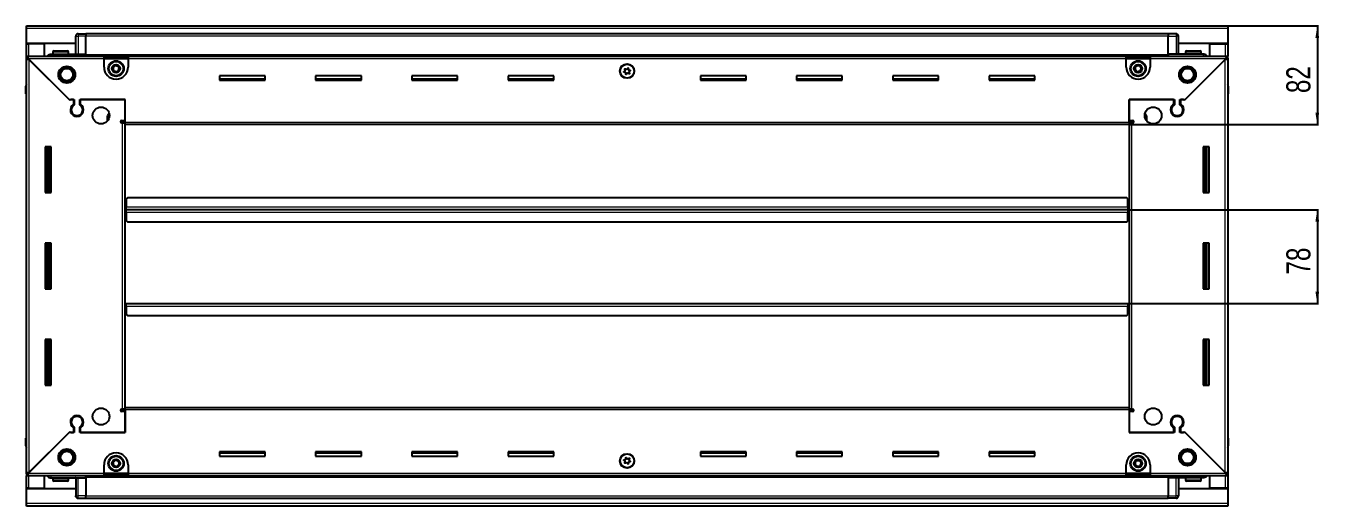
# Model space of a CAD drawing. Header units: millimetres. Extents: x 1415 to 5932, y -1219 to 1530.
# Drawn here: x 4857 to 5932, y 977 to 1376 of the extents above; entities that cross this region are included whole.
import ezdxf

# ---------------------------------------------------------------- set-up
doc = ezdxf.new("R2010")
doc.units = ezdxf.units.MM
doc.layers.add('FORMAT', color=7, linetype='Continuous')
doc.styles.add('SLDTEXTSTYLE0', font='TXT', dxfattribs={"width": 0.75})
doc.dimstyles.new('SLDDIMSTYLE0', dxfattribs={"dimtxt": 20, "dimasz": 10, "dimexe": 0, "dimexo": 0.0625, "dimgap": 5, "dimtad": 2, "dimdec": 1, "dimrnd": 1e-09, "dimzin": 12, "dimdsep": 46, "dimtxsty": 'SLDTEXTSTYLE0', "dimsah": 1, "dimcen": 0.09, "dimadec": 0, "dimazin": 3, "dimtfac": 1, "dimtofl": 0, "dimtmove": 0, "dimatfit": 3, "dimfxl": 0, "dimfrac": 2, "dimtolj": 1, "dimtzin": 12, "dimarcsym": 0})

# ---------------------------------------------------------------- blocks, each defined once
blk = doc.blocks.new('_D_6')
at = {"layer": 'FORMAT'}
for p, q in [((5856.3, 1375.8), (5931.8, 1375.8)), ((5930.8, 1375.8), (5930.8, 1293.8)), ((5774.3, 1293.8), (5931.8, 1293.8))]:
    blk.add_line(p, q, dxfattribs=at)
for points in [[(5930.8, 1375.8), (5929.2, 1365.8), (5932.3, 1365.8)], [(5930.8, 1293.8), (5932.3, 1303.8), (5929.2, 1303.8)]]:
    blk.add_solid(points, dxfattribs=at)
at = {"layer": 'FORMAT', "insert": (5905, 1320), "char_height": 20, "attachment_point": 1, "rotation": 90, "style": 'SLDTEXTSTYLE0'}
blk.add_mtext('82', dxfattribs=at)
blk = doc.blocks.new('_D_7')
at = {"layer": 'FORMAT'}
for p, q in [((5773.3, 1223.1), (5931.8, 1223.1)), ((5930.8, 1223.1), (5930.8, 1145.1)), ((5773.3, 1145.1), (5931.8, 1145.1))]:
    blk.add_line(p, q, dxfattribs=at)
for points in [[(5930.8, 1223.1), (5929.2, 1213.1), (5932.3, 1213.1)], [(5930.8, 1145.1), (5932.3, 1155.1), (5929.2, 1155.1)]]:
    blk.add_solid(points, dxfattribs=at)
at = {"layer": 'FORMAT', "insert": (5905, 1169.3), "char_height": 20, "attachment_point": 1, "rotation": 90, "style": 'SLDTEXTSTYLE0'}
blk.add_mtext('78', dxfattribs=at)

msp = doc.modelspace()

# ---------------------------------------------------------------- linework, layer by layer
at = {"color": 7, "linetype": 'Continuous', "lineweight": 25}
for p, q in [((4857.26, 1373.72), (4857.26, 1375.82)), ((4857.26, 1375.82), (5856.26, 1375.82)), ((4857.26, 1361.32), (4857.26, 1373.72)), ((4898.26, 1352.32), (4898.26, 1367.32)), ((4898.93, 1368.82), (4898.93, 1368.82)), ((4900.26, 1369.32), (4906.76, 1369.32)), ((4900.26, 1369.32), (4906.76, 1369.32)), ((4906.76, 1369.32), (4906.75, 1369.32)), ((4906.76, 1369.32), (4906.76, 1369.32)), ((4906.76, 1369.32), (4906.76, 1367.32)), ((5806.76, 1369.17), (4906.76, 1369.17)), ((4906.76, 1352.32), (4906.76, 1367.32)), ((5806.76, 1369.32), (5806.76, 1369.32)), ((5813.26, 1369.32), (5806.76, 1369.32)), ((5813.26, 1369.32), (5806.76, 1369.32)), ((5806.76, 1369.32), (5806.76, 1367.32)), ((5806.76, 1352.32), (5806.76, 1367.32)), ((5815.26, 1367.32), (5815.26, 1367.32)), ((5815.26, 1352.32), (5815.26, 1367.32)), ((5856.26, 1375.82), (5856.26, 1373.72)), ((5856.26, 1373.72), (5856.26, 1361.32)), ((4898.26, 1361.32), (4857.26, 1361.32)), ((4857.26, 1360.82), (4857.26, 1361.32)), ((4857.26, 1350.57), (4857.26, 1360.82)), ((4857.26, 1360.82), (4859.36, 1360.82)), ((4858.76, 1360.82), (4858.76, 1361.32)), ((4872.26, 1360.82), (4859.36, 1360.82)), ((4872.26, 1350.57), (4872.26, 1360.82)), ((5856.26, 1361.32), (5815.26, 1361.32)), ((5841.26, 1350.57), (5841.26, 1360.82)), ((5841.26, 1360.82), (5854.16, 1360.82)), ((5854.16, 1360.82), (5856.26, 1360.82)), ((5854.76, 1360.82), (5854.76, 1361.32)), ((5856.26, 1360.82), (5856.26, 1361.32)), ((5856.26, 1360.82), (5856.26, 1350.57)), ((4857.26, 1349.07), (4857.26, 1350.57)), ((4857.26, 1350.57), (4858.26, 1350.57)), ((4857.26, 1348.57), (4857.26, 1349.07)), ((4857.26, 1349.07), (4858.26, 1349.07)), ((4857.26, 1004.07), (4857.26, 1348.57)), ((4858.76, 1348.57), (4857.26, 1348.57)), ((4858.26, 1350.57), (4921.76, 1350.57)), ((4858.26, 1349.07), (4858.26, 1350.57)), ((4858.86, 1348.47), (4892.76, 1314.57)), ((4893.46, 1313.87), (4859.36, 1347.97)), ((4877.76, 1352.32), (4906.76, 1352.32)), ((4879.26, 1354.22), (4879.26, 1352.32)), ((4880.06, 1355.02), (4891.46, 1355.02)), ((4892.26, 1352.32), (4892.26, 1354.22)), ((4906.68, 1350.57), (4906.76, 1352.29)), ((4906.76, 1352.32), (4906.76, 1351.82)), ((4906.76, 1351.17), (5806.76, 1351.17)), ((4921.76, 1348.47), (4921.76, 1350.57)), ((4921.76, 1350.57), (4941.76, 1350.57)), ((4921.76, 1349.07), (4941.76, 1349.07)), ((4921.76, 1341.57), (4921.76, 1348.47)), ((4941.76, 1350.57), (5771.76, 1350.57)), ((4941.76, 1350.57), (4941.76, 1348.47)), ((4941.76, 1348.47), (4941.76, 1341.57)), ((5771.76, 1348.47), (5771.76, 1350.57)), ((5771.76, 1350.57), (5791.76, 1350.57)), ((5771.76, 1349.07), (5791.76, 1349.07)), ((5771.76, 1341.57), (5771.76, 1348.47)), ((5791.76, 1350.57), (5791.76, 1348.47)), ((5791.76, 1350.57), (5855.26, 1350.57)), ((5791.76, 1348.47), (5791.76, 1341.57)), ((5835.76, 1352.32), (5806.76, 1352.32)), ((5806.76, 1352.32), (5806.76, 1351.82)), ((5806.76, 1352.29), (5806.83, 1350.57)), ((5854.16, 1347.97), (5820.06, 1313.87)), ((5820.76, 1314.57), (5854.66, 1348.47)), ((5821.26, 1354.22), (5821.26, 1352.32)), ((5822.06, 1355.02), (5833.46, 1355.02)), ((5834.26, 1352.32), (5834.26, 1354.22)), ((5854.76, 1348.57), (5856.26, 1348.57)), ((5855.26, 1349.07), (5855.26, 1350.57)), ((5855.26, 1350.57), (5856.26, 1350.57)), ((5855.26, 1349.07), (5856.26, 1349.07)), ((5856.26, 1349.07), (5856.26, 1350.57)), ((5856.26, 1349.07), (5856.26, 1348.57)), ((5856.26, 1348.57), (5856.26, 1004.07)), ((5055.76, 1334.32), (5017.76, 1334.32)), ((5017.76, 1334.32), (5017.76, 1330.82)), ((5055.76, 1330.82), (5055.76, 1334.32)), ((5135.76, 1334.32), (5097.76, 1334.32)), ((5097.76, 1334.32), (5097.76, 1330.82)), ((5135.76, 1330.82), (5135.76, 1334.32)), ((5215.76, 1334.32), (5177.76, 1334.32)), ((5177.76, 1334.32), (5177.76, 1330.82)), ((5215.76, 1330.82), (5215.76, 1334.32)), ((5295.76, 1334.32), (5257.76, 1334.32)), ((5257.76, 1334.32), (5257.76, 1330.82)), ((5295.76, 1330.82), (5295.76, 1334.32)), ((5455.76, 1334.32), (5417.76, 1334.32)), ((5417.76, 1334.32), (5417.76, 1330.82)), ((5455.76, 1330.82), (5455.76, 1334.32)), ((5535.76, 1334.32), (5497.76, 1334.32)), ((5497.76, 1334.32), (5497.76, 1330.82)), ((5535.76, 1330.82), (5535.76, 1334.32)), ((5615.76, 1334.32), (5577.76, 1334.32)), ((5577.76, 1334.32), (5577.76, 1330.82)), ((5615.76, 1330.82), (5615.76, 1334.32)), ((5695.76, 1334.32), (5657.76, 1334.32)), ((5657.76, 1334.32), (5657.76, 1330.82)), ((5695.76, 1330.82), (5695.76, 1334.32)), ((4856.75, 1325.82), (4856.75, 1319.32)), ((4856.76, 1319.32), (4856.76, 1325.82)), ((5055.76, 1331.57), (5017.76, 1331.57)), ((5017.76, 1330.82), (5055.76, 1330.82)), ((5135.76, 1331.57), (5097.76, 1331.57)), ((5097.76, 1330.82), (5135.76, 1330.82)), ((5215.76, 1331.57), (5177.76, 1331.57)), ((5177.76, 1330.82), (5215.76, 1330.82)), ((5295.76, 1331.57), (5257.76, 1331.57)), ((5257.76, 1330.82), (5295.76, 1330.82)), ((5455.76, 1331.57), (5417.76, 1331.57)), ((5417.76, 1330.82), (5455.76, 1330.82)), ((5535.76, 1331.57), (5497.76, 1331.57)), ((5497.76, 1330.82), (5535.76, 1330.82)), ((5615.76, 1331.57), (5577.76, 1331.57)), ((5577.76, 1330.82), (5615.76, 1330.82)), ((5695.76, 1331.57), (5657.76, 1331.57)), ((5657.76, 1330.82), (5695.76, 1330.82)), ((5856.26, 1327.15), (5856.26, 1327.15)), ((5856.76, 1325.82), (5856.76, 1319.32)), ((5856.76, 1319.32), (5856.76, 1325.82)), ((4856.75, 1319.32), (4856.76, 1319.32)), ((4857.26, 1319.32), (4856.76, 1319.32)), ((4856.91, 1319.32), (4856.91, 1033.32)), ((4892.76, 1314.57), (4896.96, 1314.57)), ((4894.16, 1314.57), (4893.46, 1313.87)), ((4896.26, 1314.57), (4894.16, 1314.57)), ((4896.26, 1314.57), (4896.26, 1310.68)), ((4896.96, 1314.57), (4896.96, 1310.29)), ((4901.56, 1314.57), (4939.26, 1314.57)), ((4901.56, 1310.29), (4901.56, 1314.57)), ((4902.26, 1310.68), (4902.26, 1314.57)), ((4939.26, 1314.57), (4902.26, 1314.57)), ((4939.26, 1297.32), (4939.26, 1314.57)), ((4939.26, 1295.92), (4939.26, 1314.57)), ((5774.26, 1314.57), (5774.26, 1297.32)), ((5811.26, 1314.57), (5774.26, 1314.57)), ((5774.26, 1314.57), (5811.96, 1314.57)), ((5774.26, 1295.92), (5774.26, 1314.57)), ((5811.26, 1314.57), (5811.26, 1310.68)), ((5811.96, 1314.57), (5811.96, 1310.29)), ((5816.56, 1314.57), (5820.76, 1314.57)), ((5816.56, 1310.29), (5816.56, 1314.57)), ((5819.36, 1314.57), (5817.26, 1314.57)), ((5817.26, 1310.68), (5817.26, 1314.57)), ((5820.06, 1313.87), (5819.36, 1314.57)), ((5856.26, 1319.32), (5856.76, 1319.32)), ((5856.61, 1033.32), (5856.61, 1319.32)), ((5856.76, 1319.32), (5856.76, 1319.32)), ((5856.76, 1319.32), (5856.76, 1319.32)), ((4897.26, 1301.71), (4897.26, 1300.95)), ((4925.99, 1303.22), (4924.76, 1301.07)), ((5788.76, 1301.07), (5787.52, 1303.22)), ((5816.26, 1301.71), (5816.26, 1300.95)), ((4924.76, 1296.99), (4924.76, 1301.07)), ((4936.41, 1297.32), (4939.26, 1297.32)), ((4937.16, 1295.32), (4936.41, 1295.32)), ((4937.16, 1295.32), (4939.26, 1295.32)), ((4939.26, 1296.32), (4937.26, 1296.32)), ((4937.26, 1296.32), (4937.26, 1295.32)), ((4939.26, 1293.82), (4939.26, 1295.92)), ((4939.26, 1058.82), (4939.26, 1293.82)), ((5774.26, 1293.82), (4939.26, 1293.82)), ((5774.26, 1297.32), (5777.11, 1297.32)), ((5776.26, 1296.32), (5774.26, 1296.32)), ((5774.26, 1295.92), (5774.26, 1293.82)), ((5774.26, 1295.32), (5776.36, 1295.32)), ((5774.26, 1293.82), (5774.26, 1058.82)), ((5776.26, 1295.32), (5776.26, 1296.32)), ((5777.11, 1295.32), (5776.36, 1295.32)), ((5788.76, 1301.07), (5788.76, 1296.99)), ((4877.76, 1275.32), (4872.76, 1275.32)), ((4872.76, 1275.32), (4872.76, 1237.32)), ((4874.91, 1237.32), (4874.91, 1275.32)), ((4876.7, 1237.32), (4876.7, 1275.32)), ((4876.73, 1237.32), (4876.73, 1275.32)), ((4877.76, 1237.32), (4877.76, 1275.32)), ((5835.76, 1275.32), (5835.76, 1237.32)), ((5840.76, 1275.32), (5835.76, 1275.32)), ((5836.78, 1275.32), (5836.78, 1237.32)), ((5836.81, 1275.32), (5836.81, 1237.32)), ((5838.61, 1275.32), (5838.61, 1237.32)), ((5840.76, 1237.32), (5840.76, 1275.32)), ((4872.76, 1237.32), (4877.76, 1237.32)), ((5835.76, 1237.32), (5840.76, 1237.32)), ((4941.26, 1233.07), (4940.26, 1232.07)), ((4940.26, 1232.07), (4940.26, 1225.17)), ((5772.26, 1233.07), (4941.26, 1233.07)), ((5773.26, 1232.07), (5772.26, 1233.07)), ((5773.26, 1225.17), (5773.26, 1232.07)), ((4940.01, 1223.07), (4939.26, 1223.07)), ((4940.26, 1225.92), (4940.01, 1225.92)), ((4940.01, 1225.92), (4940.01, 1223.07)), ((4940.01, 1223.07), (4940.01, 1220.22)), ((4940.01, 1220.22), (4940.26, 1220.22)), ((4940.26, 1223.07), (4940.26, 1225.17)), ((5773.26, 1223.07), (4940.26, 1223.07)), ((4940.26, 1220.97), (4940.26, 1223.07)), ((4940.26, 1220.97), (4940.26, 1214.07)), ((5773.51, 1225.92), (5773.26, 1225.92)), ((5773.26, 1225.17), (5773.26, 1223.07)), ((5773.26, 1223.07), (5773.26, 1220.97)), ((5773.26, 1214.07), (5773.26, 1220.97)), ((5773.26, 1220.22), (5773.51, 1220.22)), ((5773.51, 1223.07), (5773.51, 1225.92)), ((5774.26, 1223.07), (5773.51, 1223.07)), ((5773.51, 1220.22), (5773.51, 1223.07)), ((4940.26, 1214.07), (4941.26, 1213.07)), ((4941.26, 1213.07), (5772.26, 1213.07)), ((5772.26, 1213.07), (5773.26, 1214.07)), ((4877.76, 1195.32), (4872.76, 1195.32)), ((4872.76, 1195.32), (4872.76, 1157.32)), ((4874.91, 1157.32), (4874.91, 1195.32)), ((4876.7, 1157.32), (4876.7, 1195.32)), ((4876.73, 1157.32), (4876.73, 1195.32)), ((4877.76, 1157.32), (4877.76, 1195.32)), ((5835.76, 1195.32), (5835.76, 1157.32)), ((5840.76, 1195.32), (5835.76, 1195.32)), ((5836.78, 1195.32), (5836.78, 1157.32)), ((5836.81, 1195.32), (5836.81, 1157.32)), ((5838.61, 1195.32), (5838.61, 1157.32)), ((5840.76, 1157.32), (5840.76, 1195.32)), ((4872.76, 1157.32), (4877.76, 1157.32)), ((5835.76, 1157.32), (5840.76, 1157.32)), ((4939.26, 1145.12), (4940.01, 1145.12)), ((4940.01, 1145.12), (4940.01, 1142.27)), ((4940.01, 1142.27), (4940.26, 1142.27)), ((4940.26, 1143.02), (4940.26, 1145.12)), ((4940.26, 1145.12), (5773.26, 1145.12)), ((4940.26, 1143.02), (4940.26, 1136.12)), ((5773.26, 1145.12), (5773.26, 1143.02)), ((5773.26, 1136.12), (5773.26, 1143.02)), ((5773.26, 1142.27), (5773.51, 1142.27)), ((5773.51, 1142.27), (5773.51, 1145.12)), ((5773.51, 1145.12), (5774.26, 1145.12)), ((4940.26, 1136.12), (4941.26, 1135.12)), ((4941.26, 1135.12), (5772.26, 1135.12)), ((5772.26, 1135.12), (5773.26, 1136.12)), ((4877.76, 1115.32), (4872.76, 1115.32)), ((4872.76, 1115.32), (4872.76, 1077.32)), ((4874.91, 1077.32), (4874.91, 1115.32)), ((4876.7, 1077.32), (4876.7, 1115.32)), ((4876.73, 1077.32), (4876.73, 1115.32)), ((4877.76, 1077.32), (4877.76, 1115.32)), ((5835.76, 1115.32), (5835.76, 1077.32)), ((5840.76, 1115.32), (5835.76, 1115.32)), ((5836.78, 1115.32), (5836.78, 1077.32)), ((5836.81, 1115.32), (5836.81, 1077.32)), ((5838.61, 1115.32), (5838.61, 1077.32)), ((5840.76, 1077.32), (5840.76, 1115.32)), ((4872.76, 1077.32), (4877.76, 1077.32)), ((5835.76, 1077.32), (5840.76, 1077.32)), ((4936.41, 1057.32), (4937.16, 1057.32)), ((4939.26, 1055.32), (4936.41, 1055.32)), ((4939.26, 1057.32), (4937.16, 1057.32)), ((4937.26, 1057.32), (4937.26, 1056.32)), ((4937.26, 1056.32), (4939.26, 1056.32)), ((4939.26, 1056.72), (4939.26, 1058.82)), ((4939.26, 1058.82), (5774.26, 1058.82)), ((4939.26, 1056.72), (4939.26, 1038.07)), ((4939.26, 1038.07), (4939.26, 1055.32)), ((5774.26, 1058.82), (5774.26, 1056.72)), ((5776.36, 1057.32), (5774.26, 1057.32)), ((5774.26, 1056.72), (5774.26, 1038.07)), ((5774.26, 1056.32), (5776.26, 1056.32)), ((5774.26, 1055.32), (5774.26, 1038.07)), ((5777.11, 1055.32), (5774.26, 1055.32)), ((5776.26, 1056.32), (5776.26, 1057.32)), ((5776.36, 1057.32), (5777.11, 1057.32)), ((4897.26, 1051.7), (4897.26, 1050.94)), ((5816.26, 1051.7), (5816.26, 1050.94)), ((4856.75, 1026.82), (4856.75, 1033.32)), ((4856.75, 1033.32), (4856.76, 1033.32)), ((4856.76, 1033.32), (4856.76, 1033.32)), ((4856.76, 1033.32), (4856.76, 1026.82)), ((4857.25, 1033.32), (4856.76, 1033.32)), ((4892.76, 1038.07), (4858.86, 1004.17)), ((4859.36, 1004.67), (4893.46, 1038.77)), ((4896.96, 1038.07), (4892.76, 1038.07)), ((4893.46, 1038.77), (4894.16, 1038.07)), ((4894.16, 1038.07), (4896.26, 1038.07)), ((4896.26, 1041.96), (4896.26, 1038.07)), ((4896.96, 1042.36), (4896.96, 1038.07)), ((4901.56, 1038.07), (4901.56, 1042.36)), ((4939.26, 1038.07), (4901.56, 1038.07)), ((4902.26, 1038.07), (4902.26, 1041.96)), ((4902.26, 1038.07), (4939.26, 1038.07)), ((5774.26, 1038.07), (5811.26, 1038.07)), ((5811.96, 1038.07), (5774.26, 1038.07)), ((5811.26, 1041.96), (5811.26, 1038.07)), ((5811.96, 1042.36), (5811.96, 1038.07)), ((5816.56, 1038.07), (5816.56, 1042.36)), ((5820.76, 1038.07), (5816.56, 1038.07)), ((5817.26, 1038.07), (5817.26, 1041.96)), ((5817.26, 1038.07), (5819.36, 1038.07)), ((5819.36, 1038.07), (5820.06, 1038.77)), ((5820.06, 1038.77), (5854.16, 1004.67)), ((5854.66, 1004.17), (5820.76, 1038.07)), ((5856.26, 1033.32), (5856.76, 1033.32)), ((5856.76, 1033.32), (5856.76, 1033.32)), ((5856.76, 1026.82), (5856.76, 1033.32)), ((5856.76, 1033.32), (5856.76, 1026.82)), ((4857.25, 1025.5), (4857.25, 1025.5)), ((5055.76, 1021.82), (5017.76, 1021.82)), ((5017.76, 1021.82), (5017.76, 1018.32)), ((5055.76, 1018.32), (5055.76, 1021.82)), ((5135.76, 1021.82), (5097.76, 1021.82)), ((5097.76, 1021.82), (5097.76, 1018.32)), ((5135.76, 1018.32), (5135.76, 1021.82)), ((5215.76, 1021.82), (5177.76, 1021.82)), ((5177.76, 1021.82), (5177.76, 1018.32)), ((5215.76, 1018.32), (5215.76, 1021.82)), ((5295.76, 1021.82), (5257.76, 1021.82)), ((5257.76, 1021.82), (5257.76, 1018.32)), ((5295.76, 1018.32), (5295.76, 1021.82)), ((5455.76, 1021.82), (5417.76, 1021.82)), ((5417.76, 1021.82), (5417.76, 1018.32)), ((5455.76, 1018.32), (5455.76, 1021.82)), ((5535.76, 1021.82), (5497.76, 1021.82)), ((5497.76, 1021.82), (5497.76, 1018.32)), ((5535.76, 1018.32), (5535.76, 1021.82)), ((5615.76, 1021.82), (5577.76, 1021.82)), ((5577.76, 1021.82), (5577.76, 1018.32)), ((5615.76, 1018.32), (5615.76, 1021.82)), ((5695.76, 1021.82), (5657.76, 1021.82)), ((5657.76, 1021.82), (5657.76, 1018.32)), ((5695.76, 1018.32), (5695.76, 1021.82)), ((4921.76, 1004.17), (4921.76, 1011.07)), ((4941.76, 1011.07), (4941.76, 1004.17)), ((5017.76, 1021.07), (5055.76, 1021.07)), ((5017.76, 1018.32), (5055.76, 1018.32)), ((5097.76, 1021.07), (5135.76, 1021.07)), ((5097.76, 1018.32), (5135.76, 1018.32)), ((5177.76, 1021.07), (5215.76, 1021.07)), ((5177.76, 1018.32), (5215.76, 1018.32)), ((5257.76, 1021.07), (5295.76, 1021.07)), ((5257.76, 1018.32), (5295.76, 1018.32)), ((5417.76, 1021.07), (5455.76, 1021.07)), ((5417.76, 1018.32), (5455.76, 1018.32)), ((5497.76, 1021.07), (5535.76, 1021.07)), ((5497.76, 1018.32), (5535.76, 1018.32)), ((5577.76, 1021.07), (5615.76, 1021.07)), ((5577.76, 1018.32), (5615.76, 1018.32)), ((5657.76, 1021.07), (5695.76, 1021.07)), ((5657.76, 1018.32), (5695.76, 1018.32)), ((5771.76, 1004.17), (5771.76, 1011.07)), ((5791.76, 1011.07), (5791.76, 1004.17)), ((4857.26, 1003.57), (4857.26, 1004.07)), ((4858.76, 1004.07), (4857.26, 1004.07)), ((4857.26, 1003.57), (4857.26, 1002.07)), ((4858.26, 1003.57), (4857.26, 1003.57)), ((4857.26, 991.82), (4857.26, 1002.07)), ((4858.26, 1002.07), (4857.26, 1002.07)), ((4858.26, 1003.57), (4858.26, 1002.07)), ((4921.76, 1002.07), (4858.26, 1002.07)), ((4872.26, 991.82), (4872.26, 1002.07)), ((4877.76, 1000.32), (4906.76, 1000.32)), ((4879.26, 1000.32), (4879.26, 998.42)), ((4892.26, 998.42), (4892.26, 1000.32)), ((4898.26, 1000.32), (4898.26, 985.32)), ((4906.76, 1000.36), (4906.68, 1002.07)), ((5806.76, 1001.47), (4906.76, 1001.47)), ((4906.76, 1000.32), (4906.76, 1000.82)), ((4906.76, 1000.32), (4906.76, 985.32)), ((4921.76, 1002.07), (4921.76, 1004.17)), ((4941.76, 1003.57), (4921.76, 1003.57)), ((4941.76, 1002.07), (4921.76, 1002.07)), ((4941.76, 1004.17), (4941.76, 1002.07)), ((5771.76, 1002.07), (4941.76, 1002.07)), ((5771.76, 1002.07), (5771.76, 1004.17)), ((5791.76, 1003.57), (5771.76, 1003.57)), ((5791.76, 1002.07), (5771.76, 1002.07)), ((5791.76, 1004.17), (5791.76, 1002.07)), ((5855.26, 1002.07), (5791.76, 1002.07)), ((5806.83, 1002.07), (5806.76, 1000.36)), ((5806.76, 1000.32), (5806.76, 1000.82)), ((5835.76, 1000.32), (5806.76, 1000.32)), ((5806.76, 1000.32), (5806.76, 985.32)), ((5815.26, 1000.32), (5815.26, 985.32)), ((5821.26, 1000.32), (5821.26, 998.42)), ((5834.26, 998.42), (5834.26, 1000.32)), ((5841.26, 991.82), (5841.26, 1002.07)), ((5854.76, 1004.07), (5856.26, 1004.07)), ((5855.26, 1003.57), (5855.26, 1002.07)), ((5856.26, 1003.57), (5855.26, 1003.57)), ((5856.26, 1002.07), (5855.26, 1002.07)), ((5856.26, 1004.07), (5856.26, 1003.57)), ((5856.26, 1003.57), (5856.26, 1002.07)), ((5856.26, 1002.07), (5856.26, 991.82)), ((4859.36, 991.82), (4857.26, 991.82)), ((4857.26, 991.32), (4857.26, 991.82)), ((4857.26, 978.92), (4857.26, 991.32)), ((4857.26, 991.32), (4898.26, 991.32)), ((4858.76, 991.32), (4858.76, 991.82)), ((4859.36, 991.82), (4872.26, 991.82)), ((4883.83, 997.62), (4880.06, 997.62)), ((4891.46, 997.62), (4883.83, 997.62)), ((5815.26, 991.32), (5856.26, 991.32)), ((5829.05, 997.62), (5822.06, 997.62)), ((5833.46, 997.62), (5829.05, 997.62)), ((5854.16, 991.82), (5841.26, 991.82)), ((5856.26, 991.82), (5854.16, 991.82)), ((5854.76, 991.32), (5854.76, 991.82)), ((5856.26, 991.32), (5856.26, 991.82)), ((5856.26, 991.32), (5856.26, 978.92)), ((4857.26, 976.82), (4857.26, 978.92)), ((4898.26, 985.32), (4898.26, 985.32)), ((4900.26, 983.32), (4906.76, 983.32)), ((4900.26, 983.32), (4906.76, 983.32)), ((4906.76, 983.32), (4906.76, 985.32)), ((4906.76, 983.47), (5806.76, 983.47)), ((4906.76, 983.32), (4906.76, 983.32)), ((5806.76, 983.32), (5806.76, 985.32)), ((5806.76, 983.32), (5806.76, 983.32)), ((5813.26, 983.32), (5806.76, 983.32)), ((5806.76, 983.32), (5806.76, 983.32)), ((5813.26, 983.32), (5806.76, 983.32)), ((5814.58, 983.82), (5814.58, 983.82)), ((5856.26, 978.92), (5856.26, 976.82)), ((5856.26, 976.82), (4857.26, 976.82))]:
    msp.add_line(p, q, dxfattribs=at)
at = {"color": 8, "linetype": 'Continuous', "lineweight": 18}
for p, q in [((5856.26, 1373.72), (4857.26, 1373.72)), ((4898.26, 1367.32), (4900.26, 1367.32)), ((4900.26, 1369.32), (4900.26, 1367.32)), ((4900.26, 1367.32), (4900.26, 1352.32)), ((4906.76, 1367.32), (4900.26, 1367.32)), ((5806.76, 1367.17), (4906.76, 1367.17)), ((5806.76, 1367.32), (5813.26, 1367.32)), ((5813.26, 1369.32), (5813.26, 1367.32)), ((5815.26, 1367.32), (5813.26, 1367.32)), ((5813.26, 1367.32), (5813.26, 1352.32)), ((4859.36, 1360.82), (4859.36, 1361.32)), ((4859.36, 1350.57), (4859.36, 1360.82)), ((5854.16, 1361.32), (5854.16, 1360.82)), ((5854.16, 1360.82), (5854.16, 1350.57)), ((4921.76, 1348.47), (4858.86, 1348.47)), ((4859.36, 1347.97), (4859.36, 1004.67)), ((4879.26, 1354.22), (4892.26, 1354.22)), ((5806.76, 1351.82), (4906.76, 1351.82)), ((5806.76, 1350.59), (4906.76, 1350.59)), ((4921.76, 1348.47), (4941.76, 1348.47)), ((5771.76, 1348.47), (4941.76, 1348.47)), ((5771.76, 1348.47), (5791.76, 1348.47)), ((5854.66, 1348.47), (5791.76, 1348.47)), ((5821.26, 1354.22), (5834.26, 1354.22)), ((5854.16, 1004.67), (5854.16, 1347.97)), ((4857.26, 1325.82), (4856.76, 1325.82)), ((5856.26, 1325.82), (5856.76, 1325.82)), ((4937.16, 1057.32), (4937.16, 1295.32)), ((4939.26, 1295.92), (5774.26, 1295.92)), ((5776.36, 1295.32), (5776.36, 1057.32)), ((4874.26, 1275.32), (4874.26, 1237.32)), ((4875.49, 1275.32), (4875.49, 1237.32)), ((5838.02, 1237.32), (5838.02, 1275.32)), ((5839.26, 1237.32), (5839.26, 1275.32)), ((5773.26, 1225.17), (4940.26, 1225.17)), ((4940.26, 1220.97), (5773.26, 1220.97)), ((4874.26, 1195.32), (4874.26, 1157.32)), ((4875.49, 1195.32), (4875.49, 1157.32)), ((5838.02, 1157.32), (5838.02, 1195.32)), ((5839.26, 1157.32), (5839.26, 1195.32)), ((4940.26, 1143.02), (5773.26, 1143.02)), ((4874.26, 1115.32), (4874.26, 1077.32)), ((4875.49, 1115.32), (4875.49, 1077.32)), ((5838.02, 1077.32), (5838.02, 1115.32)), ((5839.26, 1077.32), (5839.26, 1115.32)), ((5774.26, 1056.72), (4939.26, 1056.72)), ((4857.26, 1026.82), (4856.76, 1026.82)), ((5856.26, 1026.82), (5856.76, 1026.82)), ((4858.86, 1004.17), (4921.76, 1004.17)), ((4859.36, 991.82), (4859.36, 1002.07)), ((4900.26, 985.32), (4900.26, 1000.32)), ((4906.76, 1002.06), (5806.76, 1002.06)), ((4906.76, 1000.82), (5806.76, 1000.82)), ((4941.76, 1004.17), (4921.76, 1004.17)), ((4941.76, 1004.17), (5771.76, 1004.17)), ((5791.76, 1004.17), (5771.76, 1004.17)), ((5791.76, 1004.17), (5854.66, 1004.17)), ((5813.26, 985.32), (5813.26, 1000.32)), ((5854.16, 1002.07), (5854.16, 991.82)), ((4859.36, 991.32), (4859.36, 991.82)), ((4883.56, 998.42), (4879.26, 998.42)), ((4892.26, 998.42), (4883.56, 998.42)), ((5829.23, 998.42), (5821.26, 998.42)), ((5834.26, 998.42), (5829.23, 998.42)), ((5854.16, 991.82), (5854.16, 991.32)), ((5856.26, 978.92), (4857.26, 978.92)), ((4898.26, 985.32), (4900.26, 985.32)), ((4900.26, 983.32), (4900.26, 985.32)), ((4906.76, 985.32), (4900.26, 985.32)), ((4906.76, 985.47), (5806.76, 985.47)), ((5806.76, 985.32), (5813.26, 985.32)), ((5815.26, 985.32), (5813.26, 985.32)), ((5813.26, 983.32), (5813.26, 985.32))]:
    msp.add_line(p, q, dxfattribs=at)
at = {"color": 7, "linetype": 'Continuous', "lineweight": 25, "flags": 128}
msp.add_lwpolyline([(4898.4, 984.57), (4898.29, 984.93), (4898.26, 985.32)], dxfattribs=at)
at = {"color": 7, "linetype": 'Continuous', "lineweight": 25}
for centre, radius in [((4931.76, 1340.32), 6.5), ((5781.76, 1340.32), 6.5), ((4890.76, 1335.32), 7), ((4890.76, 1335.32), 6.02), ((4890.76, 1335.32), 5.1), ((4931.76, 1340.32), 3.46), ((5356.76, 1338.32), 6), ((5356.76, 1338.17), 5.79), ((5356.76, 1338.17), 1.85), ((5781.76, 1340.32), 3.46), ((5822.76, 1335.32), 7), ((5822.76, 1335.32), 6.02), ((5822.76, 1335.32), 5.1), ((4919.26, 1301.32), 7), ((5794.26, 1301.32), 7), ((4919.26, 1051.32), 7), ((5794.26, 1051.32), 7), ((4890.76, 1017.32), 7), ((4890.76, 1017.32), 6.03), ((4890.76, 1017.32), 5.1), ((5822.76, 1017.32), 7), ((5822.76, 1017.32), 6.03), ((5822.76, 1017.32), 5.1), ((4931.76, 1012.32), 6.5), ((4931.76, 1012.32), 3.46), ((5356.76, 1014.32), 6), ((5356.76, 1014.47), 5.78), ((5356.76, 1014.47), 1.85), ((5781.76, 1012.32), 6.5), ((5781.76, 1012.32), 3.46)]:
    msp.add_circle(centre, radius, dxfattribs=at)
at = {"color": 8, "linetype": 'Continuous', "lineweight": 18}
for centre in [(4931.76, 1340.32), (5781.76, 1340.32), (4931.76, 1012.32), (5781.76, 1012.32)]:
    msp.add_circle(centre, 5.7, dxfattribs=at)
at = {"color": 7, "linetype": 'Continuous', "lineweight": 25}
for centre, radius, start, end in [((4900.26, 1367.32), 2, 90, 180), ((4900.26, 1367.32), 2, 123.94202, 131.40962), ((4900.26, 1367.32), 2, 90, 108.58003), ((5813.26, 1367.32), 2, 0, 90), ((4880.06, 1354.22), 0.8, 90, 180), ((4891.46, 1354.22), 0.8, 0, 90), ((4898.06, 1352.52), 0.2, 270, 0), ((5815.46, 1352.52), 0.2, 180, 270), ((5822.06, 1354.22), 0.8, 90, 180), ((5833.46, 1354.22), 0.8, 0, 90), ((4931.76, 1341.57), 10, 180, 270), ((4931.76, 1340.32), 2.5, 134.01559, 194.01559), ((4931.76, 1340.32), 2.5, 194.01559, 254.01559), ((4931.76, 1340.32), 2.5, 74.01559, 134.01559), ((4931.76, 1340.32), 2.5, 254.01559, 314.01559), ((4931.76, 1341.57), 10, 270, 0), ((4931.76, 1340.32), 2.5, 14.01559, 74.01559), ((4931.76, 1340.32), 2.5, 314.01559, 14.01559), ((5781.76, 1341.57), 10, 180, 270), ((5781.76, 1340.32), 2.5, 160.11158, 220.11158), ((5781.76, 1340.32), 2.5, 100.11158, 160.11158), ((5781.76, 1340.32), 2.5, 220.11158, 280.11158), ((5781.76, 1340.32), 2.5, 40.11158, 100.11158), ((5781.76, 1341.57), 10, 270, 0), ((5781.76, 1340.32), 2.5, 280.11158, 340.11158), ((5781.76, 1340.32), 2.5, 340.11158, 40.11158), ((4858.75, 1325.82), 2, 138.57492, 180), ((4858.76, 1325.82), 2, 138.59038, 180), ((5854.76, 1325.82), 2, 0, 41.39416), ((4899.26, 1306.07), 5.5, 123.05573, 56.94427), ((4899.26, 1306.07), 4.8, 118.63099, 61.36901), ((5814.26, 1306.07), 5.5, 123.05573, 56.94427), ((5814.26, 1306.07), 4.8, 118.63099, 61.36901), ((4936.41, 1296.32), 1, 90, 270), ((5777.11, 1296.32), 1, 270, 90), ((4936.41, 1056.32), 1, 90, 270), ((5777.11, 1056.32), 1, 270, 90), ((4899.26, 1046.57), 5.5, 303.05573, 236.94427), ((4899.26, 1046.57), 4.8, 298.63099, 241.36901), ((5814.26, 1046.57), 5.5, 303.05573, 236.94427), ((5814.26, 1046.57), 4.8, 298.63099, 241.36901), ((4858.76, 1026.82), 2, 180, 221.39416), ((5854.76, 1026.82), 2, 318.59038, 0), ((4931.76, 1011.07), 10, 90, 180), ((4931.76, 1012.32), 2.5, 127.47401, 187.47401), ((4931.76, 1012.32), 2.5, 187.47401, 247.47401), ((4931.76, 1012.32), 2.5, 67.47401, 127.47401), ((4931.76, 1011.07), 10, 0, 90), ((4931.76, 1012.32), 2.5, 7.47401, 67.47401), ((4931.76, 1012.32), 2.5, 307.47401, 7.47401), ((5781.76, 1011.07), 10, 90, 180), ((5781.76, 1012.32), 2.5, 147.04236, 207.04236), ((5781.76, 1012.32), 2.5, 207.04236, 267.04236), ((5781.76, 1012.32), 2.5, 87.04236, 147.04236), ((5781.76, 1011.07), 10, 0, 90), ((5781.76, 1012.32), 2.5, 27.04236, 87.04236), ((5781.76, 1012.32), 2.5, 327.04236, 27.04236), ((4898.06, 1000.12), 0.2, 0, 90), ((4931.76, 1012.32), 2.5, 247.47401, 307.47401), ((5781.76, 1012.32), 2.5, 267.04236, 327.04236), ((5815.46, 1000.12), 0.2, 90, 180), ((4880.06, 998.42), 0.8, 180, 270), ((4891.46, 998.42), 0.8, 270, 0), ((5822.06, 998.42), 0.8, 180, 270), ((5833.46, 998.42), 0.8, 270, 0), ((4900.26, 985.32), 2, 180, 270), ((5813.26, 985.32), 2, 270, 0), ((5813.26, 985.32), 2, 270, 311.40962)]:
    msp.add_arc(centre, radius, start, end, dxfattribs=at)
for points, knots in [([(4857.26, 1348.57), (4857.28, 1348.53), (4857.33, 1348.44), (4857.73, 1348.3), (4858.28, 1348.17), (4858.86, 1348.06), (4859.23, 1348), (4859.36, 1347.97)], [0, 0, 0, 0, 0.2302553, 0.4485219, 0.6667858, 0.8850496, 1, 1, 1, 1]), ([(4858.86, 1348.47), (4858.81, 1348.73), (4858.72, 1349.22), (4858.59, 1349.86), (4858.45, 1350.33), (4858.34, 1350.55), (4858.28, 1350.57), (4858.26, 1350.57)], [0, 0, 0, 0, 0.2302553, 0.4485219, 0.6667858, 0.8850496, 1, 1, 1, 1]), ([(4874.54, 1350.57), (4874.66, 1350.77), (4875.05, 1351.42), (4876.2, 1352.13), (4877.24, 1352.26), (4877.76, 1352.32)], [0, 0, 0, 0, 0.1822499, 0.5911249, 1, 1, 1, 1]), ([(4906.76, 1352.32), (4906.76, 1352.29), (4906.76, 1352.21), (4906.76, 1351.59), (4906.76, 1351.03), (4906.76, 1350.66), (4906.76, 1350.65)], [0, 0, 0, 0, 0.3302662, 0.6605324, 0.9907986, 1, 1, 1, 1]), ([(5806.76, 1352.32), (5806.76, 1352.29), (5806.76, 1352.21), (5806.76, 1351.59), (5806.76, 1351.01), (5806.76, 1350.61), (5806.76, 1350.57)], [0, 0, 0, 0, 0.3229095, 0.6458191, 0.9687286, 1, 1, 1, 1]), ([(5838.97, 1350.57), (5838.85, 1350.77), (5838.46, 1351.42), (5837.31, 1352.13), (5836.27, 1352.26), (5835.76, 1352.32)], [0, 0, 0, 0, 0.18224985, 0.59112493, 1, 1, 1, 1]), ([(5854.16, 1347.97), (5854.41, 1348.02), (5854.9, 1348.11), (5855.54, 1348.24), (5856.01, 1348.37), (5856.23, 1348.48), (5856.25, 1348.55), (5856.26, 1348.57)], [0, 0, 0, 0, 0.2302553, 0.4485219, 0.6667858, 0.8850496, 1, 1, 1, 1]), ([(5855.26, 1350.57), (5855.21, 1350.55), (5855.12, 1350.49), (5854.99, 1350.1), (5854.85, 1349.54), (5854.74, 1348.96), (5854.68, 1348.6), (5854.66, 1348.47)], [0, 0, 0, 0, 0.23025534, 0.4485219, 0.6667858, 0.88504963, 1, 1, 1, 1]), ([(4928.98, 1341.12), (4929.35, 1341.48), (4930.04, 1342.15), (4930.73, 1342.81), (4931.06, 1343.12)], [0, 0, 0, 0, 0.5346859, 1, 1, 1, 1]), ([(4929.68, 1338.32), (4929.6, 1338.65), (4929.4, 1339.45), (4929.16, 1340.42), (4929.01, 1341), (4928.98, 1341.12)], [0, 0, 0, 0, 0.3629006, 0.8668753, 1, 1, 1, 1]), ([(4932.45, 1337.52), (4931.96, 1337.66), (4931.03, 1337.93), (4930.11, 1338.19), (4929.68, 1338.32)], [0, 0, 0, 0, 0.53468586, 1, 1, 1, 1]), ([(4931.06, 1343.12), (4931.55, 1342.98), (4932.48, 1342.72), (4933.4, 1342.45), (4933.83, 1342.33)], [0, 0, 0, 0, 0.5346859, 1, 1, 1, 1]), ([(4934.53, 1339.53), (4934.16, 1339.17), (4933.47, 1338.5), (4932.78, 1337.83), (4932.45, 1337.52)], [0, 0, 0, 0, 0.5346859, 1, 1, 1, 1]), ([(4933.83, 1342.33), (4933.86, 1342.21), (4934.01, 1341.63), (4934.25, 1340.66), (4934.45, 1339.86), (4934.53, 1339.53)], [0, 0, 0, 0, 0.13312467, 0.63709944, 1, 1, 1, 1]), ([(5354.87, 1340.24), (5354.86, 1340.23), (5354.85, 1340.21), (5354.84, 1340.15), (5354.85, 1340.01), (5354.95, 1339.64), (5355.08, 1339.11), (5354.92, 1338.5), (5354.56, 1338.13), (5354.25, 1337.88), (5354.08, 1337.72), (5354.03, 1337.64), (5354.02, 1337.6), (5354.02, 1337.57), (5354.04, 1337.54), (5354.09, 1337.49), (5354.34, 1337.39), (5354.8, 1337.29), (5355.44, 1336.98), (5355.69, 1336.31), (5355.75, 1335.84), (5355.83, 1335.58), (5355.87, 1335.53), (5355.89, 1335.51), (5355.93, 1335.5), (5355.96, 1335.51), (5356, 1335.52), (5356.07, 1335.57), (5356.24, 1335.72), (5356.51, 1335.99), (5356.91, 1336.31), (5357.53, 1336.42), (5358.04, 1336.23), (5358.41, 1336.1), (5358.56, 1336.07), (5358.61, 1336.09), (5358.64, 1336.1), (5358.66, 1336.13), (5358.67, 1336.19), (5358.66, 1336.34), (5358.56, 1336.71), (5358.43, 1337.23), (5358.59, 1337.84), (5358.95, 1338.21), (5359.26, 1338.46), (5359.43, 1338.63), (5359.48, 1338.71), (5359.49, 1338.75), (5359.49, 1338.78), (5359.47, 1338.81), (5359.42, 1338.85), (5359.17, 1338.95), (5358.71, 1339.06), (5358.07, 1339.37), (5357.82, 1340.03), (5357.76, 1340.51), (5357.68, 1340.76), (5357.64, 1340.82), (5357.62, 1340.84), (5357.59, 1340.85), (5357.55, 1340.84), (5357.51, 1340.82), (5357.44, 1340.78), (5357.27, 1340.63), (5357, 1340.36), (5356.6, 1340.04), (5355.98, 1339.93), (5355.47, 1340.11), (5355.1, 1340.25), (5354.95, 1340.27), (5354.9, 1340.26), (5354.88, 1340.25), (5354.87, 1340.24)], [0, 0, 0, 0, 0.0020087, 0.00442, 0.0093647, 0.0255282, 0.0677053, 0.0957862, 0.1246456, 0.1503415, 0.1605194, 0.1633943, 0.1656965, 0.1672448, 0.1688741, 0.1707699, 0.1786058, 0.2119941, 0.2499945, 0.2879948, 0.3213831, 0.329219, 0.3311148, 0.3327441, 0.3342924, 0.3362166, 0.3385353, 0.3413178, 0.349662, 0.3753578, 0.4042173, 0.4322982, 0.4744753, 0.4906388, 0.4966691, 0.49844, 0.5, 0.5020087, 0.50442, 0.5093647, 0.5255282, 0.5677053, 0.5957862, 0.6246456, 0.6503415, 0.6605194, 0.6633943, 0.6656965, 0.6672448, 0.6688741, 0.6707699, 0.6786058, 0.7119941, 0.7499945, 0.7879948, 0.8213831, 0.829219, 0.8311148, 0.8327441, 0.8342924, 0.8362166, 0.8385353, 0.8413178, 0.849662, 0.8753578, 0.9042173, 0.9322982, 0.9744753, 0.9906388, 0.9966691, 0.99844, 1, 1, 1, 1]), ([(5778.91, 1339.82), (5778.96, 1339.93), (5779.16, 1340.5), (5779.5, 1341.43), (5779.78, 1342.21), (5779.9, 1342.53)], [0, 0, 0, 0, 0.13312467, 0.63709944, 1, 1, 1, 1]), ([(5780.77, 1337.61), (5780.44, 1338), (5779.82, 1338.74), (5779.2, 1339.48), (5778.91, 1339.82)], [0, 0, 0, 0, 0.5346859, 1, 1, 1, 1]), ([(5779.9, 1342.53), (5780.4, 1342.62), (5781.35, 1342.79), (5782.3, 1342.96), (5782.74, 1343.04)], [0, 0, 0, 0, 0.5346859, 1, 1, 1, 1]), ([(5783.62, 1338.12), (5783.11, 1338.03), (5782.16, 1337.86), (5781.21, 1337.69), (5780.77, 1337.61)], [0, 0, 0, 0, 0.5346859, 1, 1, 1, 1]), ([(5782.74, 1343.04), (5783.07, 1342.64), (5783.69, 1341.91), (5784.31, 1341.17), (5784.6, 1340.83)], [0, 0, 0, 0, 0.5346859, 1, 1, 1, 1]), ([(5784.6, 1340.83), (5784.48, 1340.51), (5784.2, 1339.73), (5783.86, 1338.8), (5783.66, 1338.23), (5783.62, 1338.12)], [0, 0, 0, 0, 0.3629006, 0.8668753, 1, 1, 1, 1]), ([(4929.09, 1013.43), (4929.19, 1013.51), (4929.66, 1013.87), (4930.45, 1014.48), (4931.11, 1014.98), (4931.38, 1015.19)], [0, 0, 0, 0, 0.13312467, 0.63709944, 1, 1, 1, 1]), ([(4929.46, 1010.57), (4929.4, 1011.08), (4929.27, 1012.03), (4929.15, 1012.99), (4929.09, 1013.43)], [0, 0, 0, 0, 0.5346859, 1, 1, 1, 1]), ([(4931.38, 1015.19), (4931.86, 1014.99), (4932.75, 1014.62), (4933.63, 1014.25), (4934.05, 1014.08)], [0, 0, 0, 0, 0.5346859, 1, 1, 1, 1]), ([(4934.42, 1011.22), (4934.15, 1011.01), (4933.49, 1010.51), (4932.7, 1009.9), (4932.23, 1009.54), (4932.13, 1009.46)], [0, 0, 0, 0, 0.3629006, 0.8668753, 1, 1, 1, 1]), ([(4934.05, 1014.08), (4934.11, 1013.57), (4934.24, 1012.61), (4934.36, 1011.66), (4934.42, 1011.22)], [0, 0, 0, 0, 0.53468586, 1, 1, 1, 1]), ([(5354.87, 1012.4), (5354.88, 1012.4), (5354.9, 1012.38), (5354.96, 1012.38), (5355.1, 1012.4), (5355.47, 1012.54), (5355.98, 1012.72), (5356.6, 1012.61), (5357, 1012.29), (5357.28, 1012.01), (5357.46, 1011.85), (5357.54, 1011.81), (5357.58, 1011.8), (5357.62, 1011.81), (5357.64, 1011.83), (5357.68, 1011.88), (5357.76, 1012.14), (5357.82, 1012.61), (5358.07, 1013.28), (5358.71, 1013.59), (5359.17, 1013.69), (5359.42, 1013.79), (5359.47, 1013.84), (5359.49, 1013.87), (5359.49, 1013.9), (5359.49, 1013.93), (5359.46, 1013.97), (5359.41, 1014.04), (5359.25, 1014.19), (5358.95, 1014.43), (5358.59, 1014.8), (5358.43, 1015.41), (5358.57, 1015.94), (5358.66, 1016.32), (5358.68, 1016.47), (5358.66, 1016.52), (5358.64, 1016.55), (5358.61, 1016.56), (5358.55, 1016.57), (5358.41, 1016.54), (5358.04, 1016.41), (5357.53, 1016.23), (5356.91, 1016.34), (5356.51, 1016.66), (5356.23, 1016.94), (5356.05, 1017.09), (5355.97, 1017.14), (5355.93, 1017.15), (5355.89, 1017.14), (5355.87, 1017.12), (5355.83, 1017.06), (5355.75, 1016.81), (5355.69, 1016.33), (5355.44, 1015.67), (5354.8, 1015.36), (5354.34, 1015.25), (5354.09, 1015.15), (5354.04, 1015.11), (5354.02, 1015.08), (5354.02, 1015.05), (5354.03, 1015.01), (5354.05, 1014.98), (5354.1, 1014.91), (5354.26, 1014.76), (5354.56, 1014.52), (5354.92, 1014.14), (5355.08, 1013.53), (5354.95, 1013.01), (5354.85, 1012.63), (5354.84, 1012.48), (5354.85, 1012.43), (5354.86, 1012.41), (5354.87, 1012.4)], [0, 0, 0, 0, 0.0020087, 0.00442, 0.0093647, 0.0255282, 0.0677053, 0.0957862, 0.1246456, 0.1503415, 0.1605194, 0.1633943, 0.1656965, 0.1672448, 0.1688741, 0.1707699, 0.1786058, 0.2119941, 0.2499945, 0.2879948, 0.3213831, 0.329219, 0.3311148, 0.3327441, 0.3342924, 0.3362166, 0.3385353, 0.3413178, 0.349662, 0.3753578, 0.4042173, 0.4322982, 0.4744753, 0.4906388, 0.4966691, 0.49844, 0.5, 0.5020087, 0.50442, 0.5093647, 0.5255282, 0.5677053, 0.5957862, 0.6246456, 0.6503415, 0.6605194, 0.6633943, 0.6656965, 0.6672448, 0.6688741, 0.6707699, 0.6786058, 0.7119941, 0.7499945, 0.7879948, 0.8213831, 0.829219, 0.8311148, 0.8327441, 0.8342924, 0.8362166, 0.8385353, 0.8413178, 0.849662, 0.8753578, 0.9042173, 0.9322982, 0.9744753, 0.9906388, 0.9966691, 0.99844, 1, 1, 1, 1]), ([(5778.87, 1012.47), (5779.15, 1012.91), (5779.68, 1013.71), (5780.2, 1014.52), (5780.44, 1014.89)], [0, 0, 0, 0, 0.53468586, 1, 1, 1, 1]), ([(5780.18, 1009.9), (5779.95, 1010.36), (5779.51, 1011.22), (5779.08, 1012.07), (5778.87, 1012.47)], [0, 0, 0, 0, 0.53468586, 1, 1, 1, 1]), ([(5780.44, 1014.89), (5780.57, 1014.89), (5781.17, 1014.86), (5782.16, 1014.81), (5782.98, 1014.76), (5783.33, 1014.75)], [0, 0, 0, 0, 0.1331247, 0.6370994, 1, 1, 1, 1]), ([(5784.64, 1012.17), (5784.36, 1011.74), (5783.83, 1010.93), (5783.31, 1010.13), (5783.07, 1009.75)], [0, 0, 0, 0, 0.5346859, 1, 1, 1, 1]), ([(5783.33, 1014.75), (5783.56, 1014.29), (5784, 1013.43), (5784.44, 1012.57), (5784.64, 1012.17)], [0, 0, 0, 0, 0.5346859, 1, 1, 1, 1]), ([(4859.36, 1004.67), (4859.1, 1004.63), (4858.61, 1004.54), (4857.97, 1004.4), (4857.5, 1004.27), (4857.28, 1004.16), (4857.26, 1004.1), (4857.26, 1004.07)], [0, 0, 0, 0, 0.2302553, 0.4485219, 0.6667858, 0.8850496, 1, 1, 1, 1]), ([(4858.26, 1002.07), (4858.3, 1002.1), (4858.39, 1002.15), (4858.52, 1002.55), (4858.66, 1003.1), (4858.77, 1003.68), (4858.83, 1004.05), (4858.86, 1004.17)], [0, 0, 0, 0, 0.2302553, 0.4485219, 0.6667858, 0.8850496, 1, 1, 1, 1]), ([(4874.54, 1002.07), (4874.66, 1001.87), (4875.05, 1001.22), (4876.2, 1000.51), (4877.24, 1000.39), (4877.76, 1000.32)], [0, 0, 0, 0, 0.1822499, 0.5911249, 1, 1, 1, 1]), ([(4906.76, 1000.32), (4906.76, 1000.36), (4906.76, 1000.44), (4906.76, 1001.05), (4906.76, 1001.63), (4906.76, 1002.03), (4906.76, 1002.06)], [0, 0, 0, 0, 0.32427882, 0.64855764, 0.97283646, 1, 1, 1, 1]), ([(4932.13, 1009.46), (4931.65, 1009.66), (4930.76, 1010.03), (4929.88, 1010.4), (4929.46, 1010.57)], [0, 0, 0, 0, 0.5346859, 1, 1, 1, 1]), ([(5783.07, 1009.75), (5782.72, 1009.77), (5781.9, 1009.81), (5780.91, 1009.86), (5780.31, 1009.89), (5780.18, 1009.9)], [0, 0, 0, 0, 0.3629006, 0.8668753, 1, 1, 1, 1]), ([(5806.76, 1000.32), (5806.76, 1000.36), (5806.76, 1000.44), (5806.76, 1001.05), (5806.76, 1001.63), (5806.76, 1002.03), (5806.76, 1002.06)], [0, 0, 0, 0, 0.3242788, 0.6485576, 0.9728365, 1, 1, 1, 1]), ([(5838.97, 1002.07), (5838.85, 1001.87), (5838.46, 1001.22), (5837.31, 1000.51), (5836.27, 1000.39), (5835.76, 1000.32)], [0, 0, 0, 0, 0.1822499, 0.5911249, 1, 1, 1, 1]), ([(5856.26, 1004.07), (5856.23, 1004.12), (5856.18, 1004.21), (5855.78, 1004.34), (5855.23, 1004.47), (5854.65, 1004.58), (5854.28, 1004.65), (5854.16, 1004.67)], [0, 0, 0, 0, 0.23025534, 0.4485219, 0.6667858, 0.88504963, 1, 1, 1, 1]), ([(5854.66, 1004.17), (5854.7, 1003.92), (5854.79, 1003.43), (5854.92, 1002.79), (5855.06, 1002.32), (5855.17, 1002.1), (5855.23, 1002.08), (5855.26, 1002.07)], [0, 0, 0, 0, 0.2302553, 0.4485219, 0.6667858, 0.8850496, 1, 1, 1, 1])]:
    msp.add_open_spline(points, degree=3, knots=knots, dxfattribs=at)
for points in [[(4858.86, 1348.47), (4858.81, 1348.55), (4858.71, 1348.71), (4858.56, 1348.91), (4858.41, 1349.05), (4858.31, 1349.06), (4858.26, 1349.07)], [(4858.76, 1348.57), (4858.76, 1348.52), (4858.78, 1348.42), (4858.92, 1348.27), (4859.12, 1348.12), (4859.28, 1348.02), (4859.36, 1347.97)], [(5854.16, 1347.97), (5854.23, 1348.02), (5854.39, 1348.12), (5854.59, 1348.27), (5854.73, 1348.42), (5854.75, 1348.52), (5854.76, 1348.57)], [(5855.26, 1349.07), (5855.21, 1349.06), (5855.11, 1349.05), (5854.96, 1348.91), (5854.81, 1348.71), (5854.71, 1348.55), (5854.66, 1348.47)], [(4858.26, 1003.57), (4858.31, 1003.58), (4858.41, 1003.6), (4858.56, 1003.74), (4858.71, 1003.94), (4858.81, 1004.09), (4858.86, 1004.17)], [(4859.36, 1004.67), (4859.28, 1004.62), (4859.12, 1004.52), (4858.92, 1004.37), (4858.78, 1004.22), (4858.76, 1004.12), (4858.76, 1004.07)], [(5854.76, 1004.07), (5854.75, 1004.12), (5854.73, 1004.22), (5854.59, 1004.37), (5854.39, 1004.52), (5854.23, 1004.62), (5854.16, 1004.67)], [(5854.66, 1004.17), (5854.71, 1004.09), (5854.81, 1003.94), (5854.96, 1003.74), (5855.11, 1003.6), (5855.21, 1003.58), (5855.26, 1003.57)]]:
    msp.add_open_spline(points, degree=3, dxfattribs=at)
at = {"color": 8, "linetype": 'Continuous', "lineweight": 18}
for points in [[(4877.76, 1352.32), (4877.76, 1352.28), (4877.76, 1352.2), (4877.76, 1351.77), (4877.76, 1351.31), (4877.76, 1350.9), (4877.76, 1350.63), (4877.76, 1350.57)], [(5835.76, 1352.32), (5835.76, 1352.28), (5835.76, 1352.2), (5835.76, 1351.77), (5835.76, 1351.31), (5835.76, 1350.9), (5835.76, 1350.63), (5835.76, 1350.57)], [(4877.76, 1000.32), (4877.76, 1000.37), (4877.76, 1000.44), (4877.76, 1000.88), (4877.76, 1001.33), (4877.76, 1001.75), (4877.76, 1002.02), (4877.76, 1002.07)], [(5835.76, 1000.32), (5835.76, 1000.37), (5835.76, 1000.44), (5835.76, 1000.88), (5835.76, 1001.33), (5835.76, 1001.75), (5835.76, 1002.02), (5835.76, 1002.07)]]:
    msp.add_open_spline(points, degree=3, knots=[0, 0, 0, 0, 0.3597529, 0.5534142, 0.7511852, 0.9489563, 1, 1, 1, 1], dxfattribs=at)

# ---------------------------------------------------------------- dimensions: what is measured, and where the dimension line sits
at = {"layer": 'FORMAT'}
for base, p1, p2, picture, middle in [((5930.76, 1293.82), (5856.26, 1375.82), (5774.26, 1293.82), '_D_6', (5930.76, 1334.82)), ((5930.75553569, 1145.12343353), (5773.25517879, 1223.07343353), (5773.25517879, 1145.12343353), '_D_7', (5930.75553569, 1184.09843353))]:
    dim = msp.add_linear_dim(base=base, p1=p1, p2=p2, angle=90, dimstyle='SLDDIMSTYLE0', dxfattribs=at)
    dim.commit()
    dim.dimension.update_dxf_attribs({"geometry": picture, "text_midpoint": middle, "dimtype": 160})

doc.saveas('drawing.dxf')
